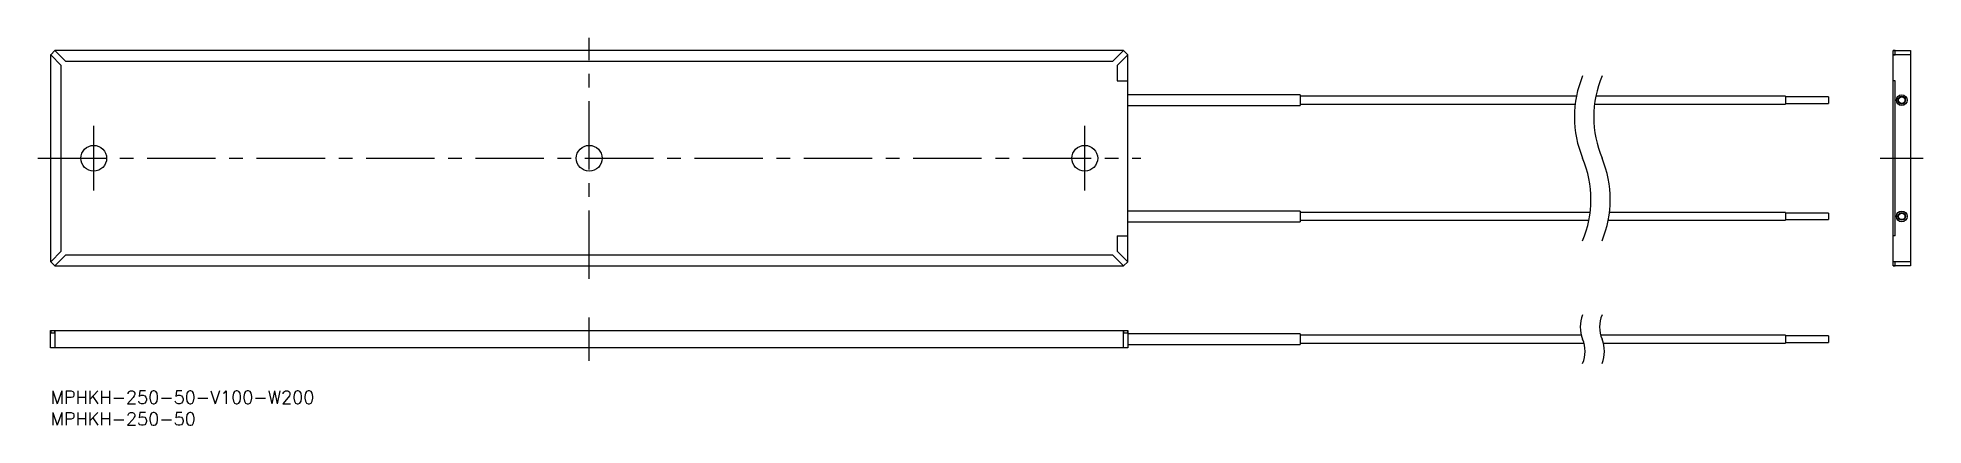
# Model space of a CAD drawing. Extents: x -3 to 435, y -8 to 82.
import ezdxf

# ---------------------------------------------------------------- set-up
doc = ezdxf.new("R2010")
doc.units = 0
doc.header["$LTSCALE"] = 0.5
doc.linetypes.add('CENTER', pattern=[50.8, 31.75, -6.35, 6.35, -6.35])
for name, color, linetype in [('MSM_CENTER', 1, 'CENTER'), ('MSM_CONTINUOUS', 7, 'CONTINUOUS'), ('MSM_NARROW', 5, 'CONTINUOUS'), ('MSM_PART_NUMBER', 7, 'CONTINUOUS')]:
    doc.layers.add(name, color=color, linetype=linetype)
doc.styles.get("Standard").update_dxf_attribs({"font": 'txt.shx', "height": 3, "bigfont": 'bigfont.shx'})

# ---------------------------------------------------------------- blocks, each defined once
blk = doc.blocks.new('*U2')
at = {"layer": 'MSM_PART_NUMBER'}
blk.add_text('MPHKH-250-50-V100-W200', height=3, dxfattribs=at).set_placement((0, -3))
blk = doc.blocks.new('*U3')
at = {"layer": 'MSM_PART_NUMBER'}
blk.add_text('MPHKH-250-50', height=3, dxfattribs=at).set_placement((0, -8))

msp = doc.modelspace()

# ---------------------------------------------------------------- linework, layer by layer
at = {"layer": 'MSM_CENTER'}
for p, q in [((125, 26), (125, 82)), ((10, 46.5), (10, 61.5)), ((240, 46.5), (240, 61.5)), ((-3, 54), (253, 54)), ((424.61, 54), (434.61, 54)), ((125, 7), (125, 17))]:
    msp.add_line(p, q, dxfattribs=at)
at = {"layer": 'MSM_CONTINUOUS'}
for p, q in [((0.99, 78.99), (0.02, 78.02)), ((1, 79), (0.99, 78.99)), ((0.99, 78.99), (3.46, 76.53)), ((249, 79), (1, 79)), ((249.01, 78.99), (246.54, 76.53)), ((249.01, 78.99), (249, 79)), ((249.98, 78.02), (249.01, 78.99)), ((427.61, 79), (431.61, 79)), ((427.61, 29.98), (427.61, 79)), ((428.11, 78.99), (427.61, 78.99)), ((428.11, 78.02), (428.11, 78.99)), ((431.61, 79), (431.61, 29)), ((0.02, 78.02), (0, 78)), ((0, 78), (0, 30)), ((0.02, 78.02), (2.47, 75.56)), ((2.47, 32.44), (2.47, 75.56)), ((3.46, 76.53), (246.54, 76.53)), ((249.98, 78.02), (247.53, 75.56)), ((247.53, 75.56), (247.53, 72)), ((250, 78), (249.98, 78.02)), ((250, 30), (250, 78)), ((427.61, 78.02), (428.11, 78.02)), ((431.61, 78), (427.61, 78)), ((247.53, 72), (250, 72)), ((428.11, 72), (427.61, 72)), ((428.11, 36), (428.11, 72)), ((290, 68.75), (250, 68.75)), ((250, 66.25), (290, 66.25)), ((290, 68.75), (290, 66.25)), ((354.11, 68.4), (290, 68.4)), ((290, 66.6), (353.83, 66.6)), ((358.33, 66.6), (402.61, 66.6)), ((402.61, 68.4), (358.61, 68.4)), ((402.61, 68.4), (402.61, 66.6)), ((412.61, 68.25), (402.61, 68.25)), ((402.61, 66.75), (412.61, 66.75)), ((412.61, 68.25), (412.61, 66.75)), ((290, 41.75), (250, 41.75)), ((290, 41.75), (290, 39.25)), ((357.29, 41.4), (290, 41.4)), ((290, 39.6), (357, 39.6)), ((361.5, 39.6), (402.61, 39.6)), ((402.61, 41.4), (361.79, 41.4)), ((402.61, 41.4), (402.61, 39.6)), ((412.61, 41.25), (402.61, 41.25)), ((402.61, 39.75), (412.61, 39.75)), ((412.61, 41.25), (412.61, 39.75)), ((247.53, 36), (247.53, 32.44)), ((247.53, 36), (250, 36)), ((250, 39.25), (290, 39.25)), ((428.11, 36), (427.61, 36)), ((0.02, 29.98), (2.47, 32.44)), ((0.99, 29.01), (3.46, 31.47)), ((246.54, 31.47), (3.46, 31.47)), ((249.01, 29.01), (246.54, 31.47)), ((249.98, 29.98), (247.53, 32.44)), ((0, 30), (0.02, 29.98)), ((0.02, 29.98), (0.99, 29.01)), ((0.99, 29.01), (1, 29)), ((1, 29), (249, 29)), ((249, 29), (249.01, 29.01)), ((249.01, 29.01), (249.98, 29.98)), ((249.98, 29.98), (250, 30)), ((427.61, 30), (431.61, 30)), ((428.11, 29.98), (427.61, 29.98)), ((427.61, 29), (427.61, 29.98)), ((427.61, 29.01), (428.11, 29.01)), ((431.61, 29), (427.61, 29)), ((428.11, 29.01), (428.11, 29.98)), ((0, 10), (0, 14)), ((0, 14), (0.99, 14)), ((0.02, 14), (0.02, 13.5)), ((0.02, 13.5), (0.99, 13.5)), ((0.99, 13.5), (0.99, 14)), ((0.99, 14), (250, 14)), ((1, 14), (1, 10)), ((249, 10), (249, 14)), ((249.01, 14), (249.01, 13.5)), ((249.01, 13.5), (249.98, 13.5)), ((249.98, 13.5), (249.98, 14)), ((250, 14), (250, 10)), ((290, 13.25), (250, 13.25)), ((290, 13.25), (290, 10.75)), ((250, 10), (0, 10)), ((250, 10.75), (290, 10.75)), ((355.25, 12.9), (290, 12.9)), ((290, 11.1), (355.87, 11.1)), ((402.61, 12.9), (359.75, 12.9)), ((360.37, 11.1), (402.61, 11.1)), ((402.61, 12.9), (402.61, 11.1)), ((412.61, 12.75), (402.61, 12.75)), ((402.61, 11.25), (412.61, 11.25)), ((412.61, 12.75), (412.61, 11.25))]:
    msp.add_line(p, q, dxfattribs=at)
for centre, radius in [((429.61, 67.5), 1.25), ((429.61, 67.5), 0.9), ((429.61, 67.5), 0.75), ((10, 54), 3), ((125, 54), 3), ((240, 54), 3), ((429.61, 40.5), 1.25), ((429.61, 40.5), 0.9), ((429.61, 40.5), 0.75)]:
    msp.add_circle(centre, radius, dxfattribs=at)
at = {"layer": 'MSM_NARROW'}
for centre, radius, start, end in [((378.55, 63.58), 24.91, 157.3801, 202.6199), ((383.05, 63.58), 24.91, 157.3801, 202.6199), ((332.56, 44.42), 24.91, 337.3801, 22.6199), ((337.06, 44.42), 24.91, 337.3801, 22.6199), ((362.35, 14.83), 7.36, 157.3801, 202.6199), ((366.85, 14.83), 7.36, 157.3801, 202.6199), ((348.76, 9.17), 7.36, 337.3801, 22.6199), ((353.26, 9.17), 7.36, 337.3801, 22.6199)]:
    msp.add_arc(centre, radius, start, end, dxfattribs=at)

# ---------------------------------------------------------------- block references
at = {"layer": 'MSM_CONTINUOUS'}
for name in ['*U2', '*U3']:
    msp.add_blockref(name, (0, 0), dxfattribs=at)

doc.saveas('drawing.dxf')
